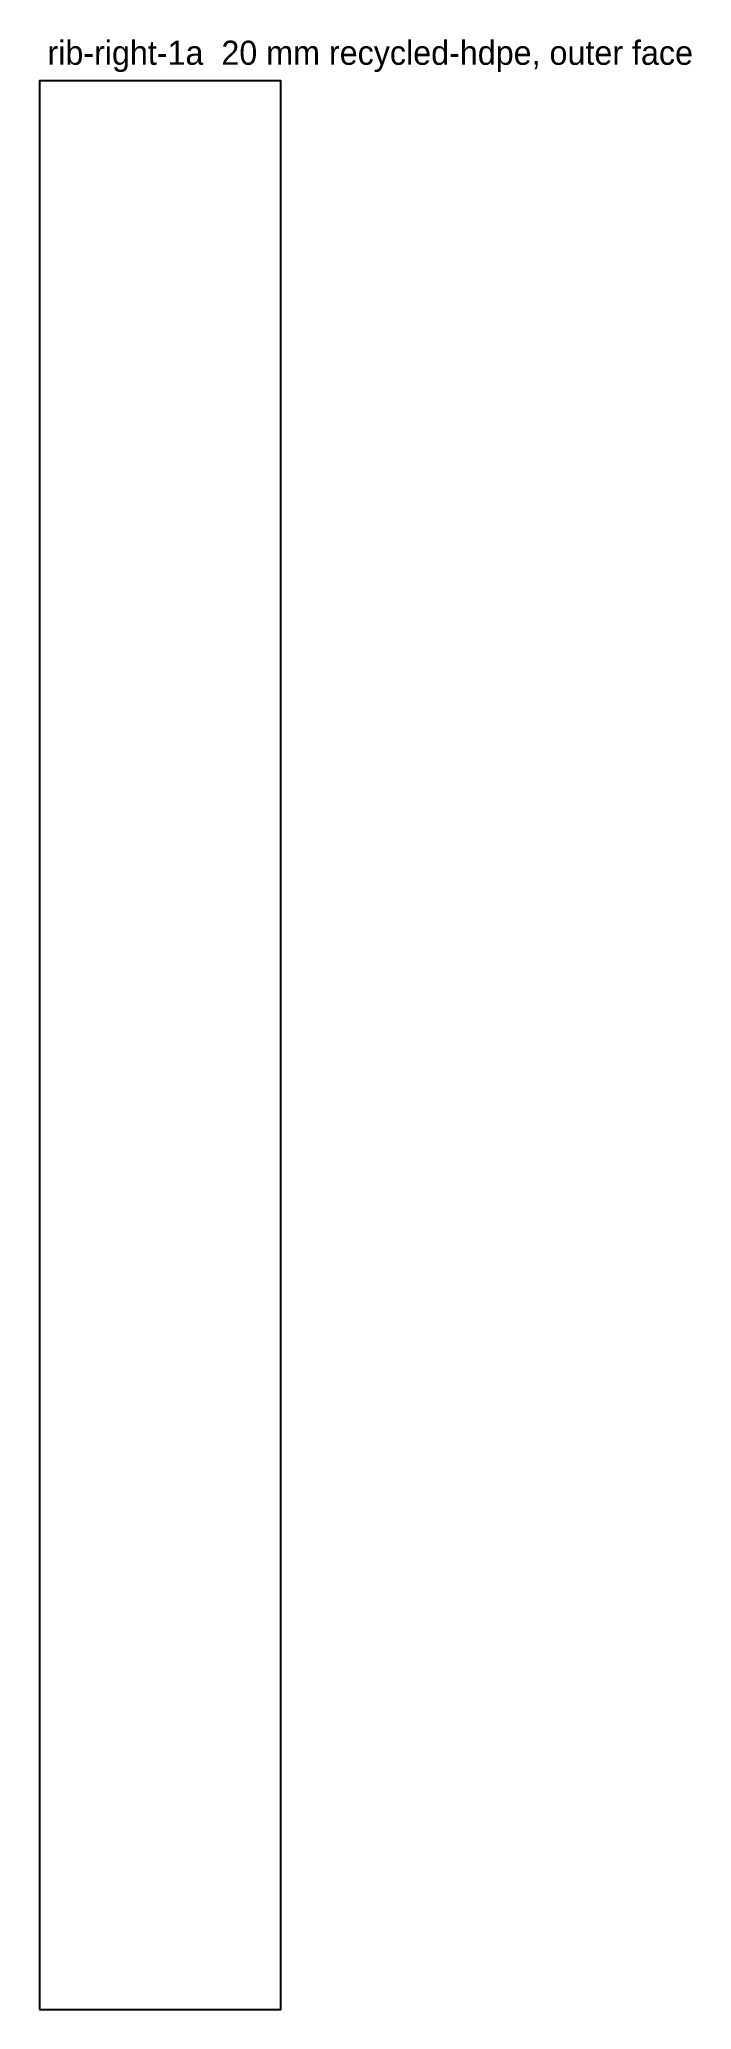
# Model space of a CAD drawing. Header units: millimetres. Extents: x 0 to 162, y 0 to 490.
import ezdxf

# ---------------------------------------------------------------- set-up
doc = ezdxf.new("R2010")
doc.units = ezdxf.units.MM
doc.layers.add('CUT_OUTSIDE', color=1, linetype='Continuous')
doc.layers.add('NOTES', color=7, linetype='Continuous')

msp = doc.modelspace()

# ---------------------------------------------------------------- linework, layer by layer
at = {"layer": 'CUT_OUTSIDE'}
msp.add_lwpolyline([(0, 0), (60, 0), (60, 480), (0, 480), (0, 0)], close=True, dxfattribs=at)

# ---------------------------------------------------------------- texts
at = {"layer": 'NOTES'}
msp.add_text('rib-right-1a  20 mm recycled-hdpe, outer face', height=6, dxfattribs=at).set_placement((2, 484))

doc.saveas('drawing.dxf')
